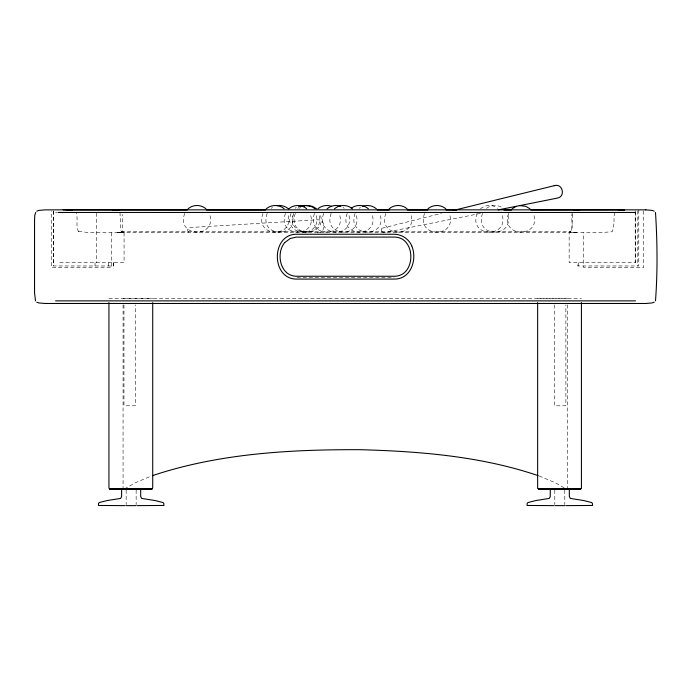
<?xml version="1.0" encoding="UTF-8"?>
<svg xmlns="http://www.w3.org/2000/svg" width="691" height="691" viewBox="0 0 691 691"><rect width="100%" height="100%" fill="white"/><g stroke="black" fill="none" stroke-linecap="round" stroke-linejoin="round"><path stroke-width="0.52" stroke-dasharray="3.46 2.59" d="M78.498 231.476L87.912 232.444L113.557 232.668L602.621 232.444L612.027 231.77L613.625 228.168L614.023 221.422M572.39 214.288L571.958 228.168L570.999 231.77L569.159 232.09L569.159 262.658L635.349 262.658L635.349 210.936M572.355 212.491C570.395 218.753 574.333 227.201 569.98 232.444L569.159 232.539L575.145 232.668M317.463 232.66C326.092 233.368 326.092 219.09 317.463 219.798L190.06 227.564C186.803 227.494 186.812 232.729 190.06 232.66M614.912 212.491L614.023 216.542L614.023 222.243M184.722 213.381C175.609 238.378 218.52 238.291 209.304 213.329M262.943 213.381C253.83 238.378 296.733 238.291 287.516 213.329M267.184 213.381C258.071 238.378 300.974 238.291 291.757 213.329M285.469 213.381C276.357 238.378 319.268 238.291 310.052 213.329M291.023 213.381C281.911 238.378 324.813 238.291 315.597 213.329M293.796 213.381C284.683 238.378 327.594 238.291 318.378 213.329M295.342 213.381C286.221 238.378 329.132 238.291 319.916 213.329M314.526 213.381C305.405 238.378 348.316 238.291 339.1 213.329M323.699 213.381C314.586 238.378 357.497 238.291 348.281 213.329M331.144 213.381C322.032 238.378 364.934 238.291 355.718 213.329M347.176 213.381C338.063 238.378 380.966 238.291 371.758 213.329M355.139 213.381C346.018 238.378 388.929 238.291 379.713 213.329M385.846 213.381C376.733 238.378 419.636 238.291 410.419 213.329M424.585 213.381C415.472 238.378 458.383 238.291 449.167 213.329M477.075 213.381C467.962 238.378 510.865 238.291 501.649 213.329M482.551 213.381C473.439 238.378 516.341 238.291 507.125 213.329M508.723 213.381C499.61 238.378 542.521 238.291 533.305 213.329M381.752 228.505L381.156 230.112L381.752 231.71M382.002 228.255L441.54 213.346M123.965 304.861L123.965 405.237L124.51 405.781L135.004 405.781L135.548 405.237L135.548 304.861M554.312 304.861L554.312 405.237L554.856 405.781L565.35 405.781L565.886 405.237L565.886 304.861M119.975 212.491L120.865 230.423L121.331 231.77L124.069 232.254L117.539 232.668M271.174 208.354L272.487 207.395M295.014 208.354L296.327 207.395M297.786 208.354L299.099 207.395M299.333 208.354L300.645 207.395M359.13 208.354L360.443 207.395M480.409 208.829C485.099 204.64 492.735 204.32 497.641 208.319M486.542 208.354C490.783 204.89 497.123 204.579 501.796 207.36M124.449 488.952L135.35 482.759L151.476 475.961M480.409 213.45L384.395 232.591L381.708 231.666M117.194 232.668L124.069 232.522L122.704 231.77L122.186 214.288M55.505 212.465L57.293 212.465M121.331 231.77L570.999 231.77M59.823 262.658L124.069 262.658L124.069 232.254M296.966 277.67L394.034 277.67M108.936 298.279L152.72 298.279M537.633 298.279L581.425 298.279M123.067 298.374L567.553 298.374M577.045 232.668L569.159 232.09M539.144 475.961L555.27 482.759L566.171 488.952M342.952 207.36L344.265 208.319M78.679 231.77C75.207 225.966 78.532 218.589 76.088 212.491M643.71 210.928L643.71 267.616L583.653 267.616L583.653 232.608M638.778 209.857L638.778 265.975L577.754 265.975L577.754 262.658M637.802 210.936L637.802 265.975M635.21 210.936L635.21 262.658M578.73 262.658L578.73 265.975M567.553 304.843L567.553 489.193M564.789 490.118L564.789 504.585M554.804 490.118L554.804 504.585M136.144 490.118L136.144 504.585M126.159 490.118L126.159 504.585M123.067 304.843L123.067 489.193M113.557 262.658L113.557 265.975L53.311 265.975L53.311 210.936M113.359 262.658L113.359 265.975M111.657 232.651L111.657 267.616L51.6 267.616L51.6 210.928M108.496 262.658L108.496 265.975M96.49 213.096L96.49 262.658M95.021 262.658L95.021 265.975M53.501 210.936L53.501 265.975"/><path stroke-width="1.04" d="M121.633 489.064L121.616 496.466L120.657 498.41L107.148 500.552L99.392 502.53L98.554 503.307L98.398 505.458L125.054 505.622M550.278 489.064L550.261 496.466L549.302 498.41L535.784 500.552L528.036 502.53L527.198 503.307L527.034 505.458L553.69 505.622M152.184 488.356A1.46 0.967 -90 0 1 151.89 488.926L109.523 488.926A1.46 1.097 -89.9 0 1 109.195 488.356A1.46 1.097 90 0 0 109.523 488.926M580.881 488.356A1.46 0.967 -90 0 1 580.587 488.926L538.229 488.926A1.46 1.097 -89.9 0 1 537.892 488.356M624.509 209.857L530.843 209.986M284.649 242.627L290.203 238.542L295.973 237.125L394.017 237.091C416.371 236.616 416.509 276.642 394.017 276.245L296.983 276.245C280.218 276.504 275.562 253.623 284.666 242.601M151.528 489.133L140.601 489.271M580.233 489.133L569.298 489.271M152.461 488.356A1.46 1.097 90 0 1 152.124 488.926L109.765 488.926A1.46 0.967 -90 0 1 109.472 488.356M581.157 488.356A1.46 1.097 90 0 1 580.829 488.926L538.462 488.926A1.46 0.967 90 0 1 538.168 488.356M188.056 208.829C192.979 204.415 201.012 204.398 205.944 208.794M266.277 208.829C271.192 204.415 279.233 204.398 284.165 208.794M288.803 208.829C293.727 204.415 301.76 204.398 306.692 208.794M317.86 208.829C321.557 205.598 326.973 204.605 331.576 206.307M327.042 208.829C330.739 205.598 336.146 204.605 340.758 206.307M334.479 208.829C339.393 204.415 347.435 204.398 352.367 208.794M351.166 208.354C356.055 204.337 363.691 204.622 368.398 208.794M389.18 208.829C394.095 204.415 402.127 204.398 407.068 208.794M427.919 208.829C432.842 204.415 440.875 204.398 445.807 208.794M512.066 208.829L516.229 206.333M151.709 489.107L109.904 489.055M580.414 489.107L538.609 489.055M575.309 210.41L579.714 209.857M122.359 489.185L110.128 489.133M549.984 489.185L538.825 489.133M36.761 211.161L38.972 210.384L45.157 209.857L645.843 209.857M654.239 302.174L652.028 302.96L645.765 303.479L45.226 303.479L38.972 302.96L36.761 302.174M152.486 475.633C219.211 453.339 290.496 449.444 360.356 449.686C420.249 451.387 481.057 456.25 538.134 475.633M574.014 210.384L577.754 209.857M298.521 206.333L304.912 205.598M301.293 206.333C305.897 204.605 311.313 205.572 315.018 208.794M302.839 206.333L305.189 205.676M362.637 206.333C367.232 204.605 372.648 205.572 376.362 208.794M453.02 210.53L555.27 185.43C563.122 184.013 565.298 196.866 557.43 198.084L498.341 209.874M554.217 185.689L555.27 185.43M618.445 210.384L624.629 209.857L623.861 209.891M277.031 205.676C281.056 204.968 285.305 206.134 288.406 208.794M305.992 205.598L312.392 206.307L316.564 208.794M519.382 205.598L525.782 206.307L529.954 208.794M137.259 505.622L163.914 505.458L163.75 503.307L162.912 502.53L155.164 500.552L141.655 498.41L140.696 496.466L140.679 489.064M187.244 209.986L63.088 209.857M206.549 209.986L265.56 209.986M377.286 209.986L389.102 209.986M407.37 209.986L427.789 209.986M446.058 209.986L456.786 209.986M504.024 209.986L511.539 209.986M35.777 212.465L34.775 215.229L34.55 220.394L34.55 292.941L35.517 300.879M58.199 212.465L635.513 212.465M655.491 212.465C657.366 241.453 657.677 271.934 655.491 300.879M55.6 300.879L635.513 300.879M126.159 505.622L136.144 505.622M554.838 505.622L564.789 505.622M565.894 505.622L592.55 505.458L592.394 503.307L591.556 502.53L583.8 500.552L570.291 498.41L569.332 496.466L569.315 489.064M112.719 209.857L118.316 210.384M66.301 209.857L69.376 209.978M645.757 209.857L652.028 210.384L654.239 211.161M66.362 209.857L72.546 210.384M114.87 209.857L119.223 210.384M411.732 245.849C408.822 238.931 401.566 234.18 394.06 234.249L296.94 234.249C270.837 233.688 270.794 279.622 296.94 279.086L394.06 279.086C411.024 279.475 417.502 259.255 411.741 245.866M581.425 302.58L581.425 487.613M537.633 302.58L537.633 487.613M152.72 302.58L152.72 487.613M108.936 302.58L108.936 487.613"/></g></svg>
